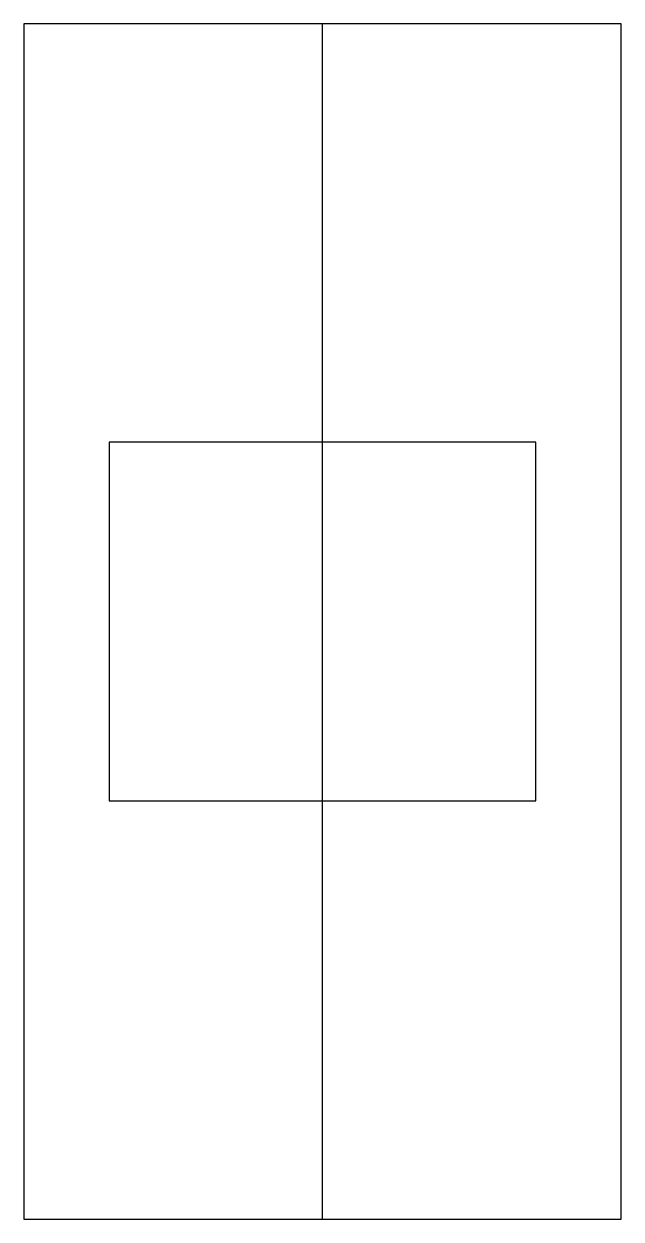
# Model space of a CAD drawing. Header units: millimetres. Extents: x -5.2 to 5.2, y -10.5 to 10.5.
import ezdxf

# ---------------------------------------------------------------- set-up
doc = ezdxf.new("R2010")
doc.units = ezdxf.units.MM
for name, color, linetype in [('CUT_INNER', 6, 'Continuous'), ('CUT_OUTER', 1, 'Continuous'), ('ENGRAVE', 7, 'Continuous')]:
    doc.layers.add(name, color=color, linetype=linetype)

msp = doc.modelspace()

# ---------------------------------------------------------------- linework, layer by layer
at = {"layer": 'CUT_INNER'}
msp.add_lwpolyline([(-3.75, -3.15), (3.75, -3.15), (3.75, 3.15), (-3.75, 3.15)], close=True, dxfattribs=at)
at = {"layer": 'CUT_OUTER'}
msp.add_lwpolyline([(-5.25, -10.5), (5.25, -10.5), (5.25, 10.5), (-5.25, 10.5)], close=True, dxfattribs=at)
at = {"layer": 'ENGRAVE'}
msp.add_lwpolyline([(0, -10.5), (0, 10.5)], dxfattribs=at)

doc.saveas('drawing.dxf')
